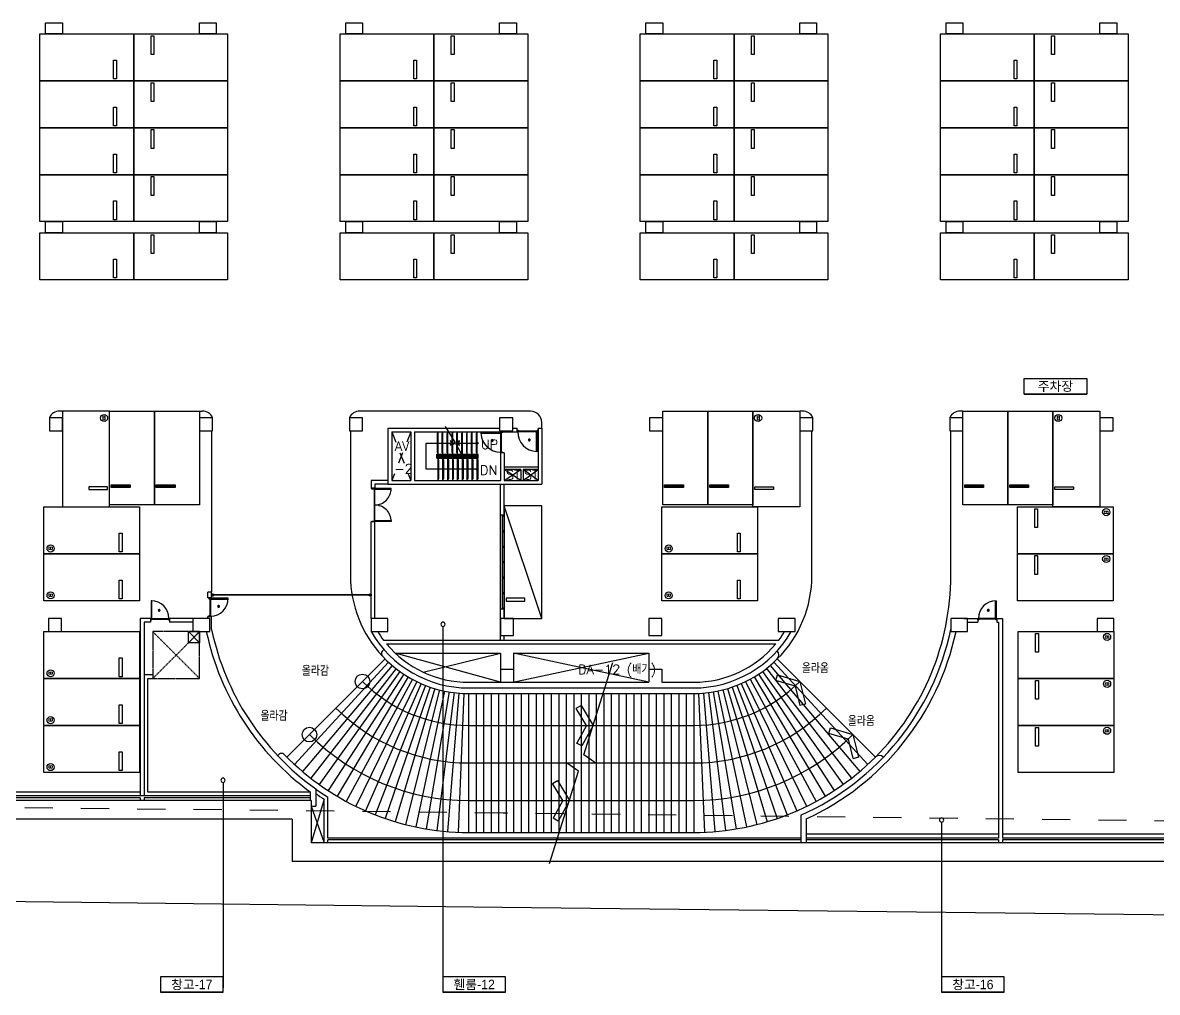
# Model space of a CAD drawing. Header units: millimetres. Extents: x -7614 to 421357, y 87385 to 341757.
# Drawn here: x 178399 to 238881, y 140557 to 192227 of the extents above; entities that cross this region are included whole.
import ezdxf
from ezdxf.enums import TextEntityAlignment as Align

# ---------------------------------------------------------------- set-up
doc = ezdxf.new("R2010")
doc.units = ezdxf.units.MM
doc.header["$LTSCALE"] = 600
doc.header["$MEASUREMENT"] = 0
doc.linetypes.add('HIDDEN', pattern=[2, 1, -1])
doc.linetypes.add('HIDDEN2', pattern=[0.188, 0.125, -0.063])
for name, color, linetype in [('e-plan', 9, 'CONTINUOUS'), ('e-room-box', 7, 'CONTINUOUS'), ('e-text', 6, 'CONTINUOUS')]:
    doc.layers.add(name, color=color, linetype=linetype)
doc.styles.add('kiahn', font='romans.shx', dxfattribs={"bigfont": 'cadhs.shx'})
doc.styles.add('돋움', font='Dotum.ttf')

msp = doc.modelspace()

# ---------------------------------------------------------------- hatches: boundary and pattern name
at = {"layer": 'e-plan'}
h = msp.add_hatch(color=256, dxfattribs=at)
h.dxf.hatch_style = 1
h.paths.add_polyline_path([(185717, 160939, -1), (185631, 160889, -1)])
h = msp.add_hatch(color=256, dxfattribs=at)
h.dxf.hatch_style = 1
h.paths.add_polyline_path([(188872, 161080, -1), (188822, 161166, -1)])
h = msp.add_hatch(color=256, dxfattribs=at)
h.dxf.hatch_style = 1
h.paths.add_polyline_path([(229823, 160939, 1), (229910, 160889, 1)])

# ---------------------------------------------------------------- linework, layer by layer
at = {"layer": 'e-plan', "ltscale": 0.5}
for p, q in [((179620, 191627), (179620, 192227)), ((179620, 192227), (180520, 192227)), ((180520, 192227), (180520, 191627)), ((187820, 191627), (187820, 192227)), ((187820, 192227), (188720, 192227)), ((188720, 192227), (188720, 191627)), ((195620, 191627), (195620, 192227)), ((195620, 192227), (196520, 192227)), ((196520, 192227), (196520, 191627)), ((203820, 191627), (203820, 192227)), ((203820, 192227), (204720, 192227)), ((204720, 192227), (204720, 191627)), ((211620, 191627), (211620, 192227)), ((211620, 192227), (212520, 192227)), ((212520, 192227), (212520, 191627)), ((219820, 191627), (219820, 192227)), ((219820, 192227), (220720, 192227)), ((220720, 192227), (220720, 191627)), ((227620, 191627), (227620, 192227)), ((227620, 192227), (228520, 192227)), ((228520, 192227), (228520, 191627)), ((235820, 191627), (235820, 192227)), ((235820, 192227), (236720, 192227)), ((236720, 192227), (236720, 191627)), ((180520, 191627), (179620, 191627)), ((188720, 191627), (187820, 191627)), ((196520, 191627), (195620, 191627)), ((204720, 191627), (203820, 191627)), ((212520, 191627), (211620, 191627)), ((220720, 191627), (219820, 191627)), ((228520, 191627), (227620, 191627)), ((236720, 191627), (235820, 191627)), ((179620, 181027), (179620, 181627)), ((179620, 181627), (180520, 181627)), ((180520, 181627), (180520, 181027)), ((187820, 181027), (187820, 181627)), ((187820, 181627), (188720, 181627)), ((188720, 181627), (188720, 181027)), ((195620, 181027), (195620, 181627)), ((195620, 181627), (196520, 181627)), ((196520, 181627), (196520, 181027)), ((203820, 181027), (203820, 181627)), ((203820, 181627), (204720, 181627)), ((204720, 181627), (204720, 181027)), ((211620, 181027), (211620, 181627)), ((211620, 181627), (212520, 181627)), ((212520, 181627), (212520, 181027)), ((219820, 181027), (219820, 181627)), ((219820, 181627), (220720, 181627)), ((220720, 181627), (220720, 181027)), ((227620, 181027), (227620, 181627)), ((227620, 181627), (228520, 181627)), ((228520, 181627), (228520, 181027)), ((235820, 181027), (235820, 181627)), ((235820, 181627), (236720, 181627)), ((236720, 181627), (236720, 181027)), ((180520, 181027), (179620, 181027)), ((188720, 181027), (187820, 181027)), ((196520, 181027), (195620, 181027)), ((204720, 181027), (203820, 181027)), ((212520, 181027), (211620, 181027)), ((220720, 181027), (219820, 181027)), ((228520, 181027), (227620, 181027)), ((236720, 181027), (235820, 181027)), ((204070, 167827), (204960, 168417)), ((204960, 167827), (204070, 168417)), ((205080, 167827), (205870, 168417)), ((205870, 167827), (205080, 168417))]:
    msp.add_line(p, q, dxfattribs=at)
at = {"layer": 'e-plan'}
for p, q in [((179320, 189127), (179320, 191627)), ((179320, 191627), (184320, 191627)), ((184320, 191627), (184320, 189127)), ((184320, 189127), (184320, 191627)), ((184320, 191627), (189320, 191627)), ((185245, 191527), (185395, 191527)), ((185245, 190527), (185245, 191527)), ((185395, 191527), (185395, 190527)), ((189320, 191627), (189320, 189127)), ((195320, 189127), (195320, 191627)), ((195320, 191627), (200320, 191627)), ((200320, 191627), (200320, 189127)), ((200320, 189127), (200320, 191627)), ((200320, 191627), (205320, 191627)), ((201245, 191527), (201395, 191527)), ((201245, 190527), (201245, 191527)), ((201395, 191527), (201395, 190527)), ((205320, 191627), (205320, 189127)), ((211320, 189127), (211320, 191627)), ((211320, 191627), (216320, 191627)), ((216320, 191627), (216320, 189127)), ((216320, 189127), (216320, 191627)), ((216320, 191627), (221320, 191627)), ((217245, 191527), (217395, 191527)), ((217245, 190527), (217245, 191527)), ((217395, 191527), (217395, 190527)), ((221320, 191627), (221320, 189127)), ((227320, 189127), (227320, 191627)), ((227320, 191627), (232320, 191627)), ((232320, 191627), (232320, 189127)), ((232320, 189127), (232320, 191627)), ((232320, 191627), (237320, 191627)), ((233245, 191527), (233395, 191527)), ((233245, 190527), (233245, 191527)), ((233395, 191527), (233395, 190527)), ((237320, 191627), (237320, 189127)), ((185395, 190527), (185245, 190527)), ((201395, 190527), (201245, 190527)), ((217395, 190527), (217245, 190527)), ((233395, 190527), (233245, 190527)), ((183245, 189227), (183245, 190227)), ((183245, 190227), (183395, 190227)), ((183395, 190227), (183395, 189227)), ((199245, 189227), (199245, 190227)), ((199245, 190227), (199395, 190227)), ((199395, 190227), (199395, 189227)), ((215245, 189227), (215245, 190227)), ((215245, 190227), (215395, 190227)), ((215395, 190227), (215395, 189227)), ((231245, 189227), (231245, 190227)), ((231245, 190227), (231395, 190227)), ((231395, 190227), (231395, 189227)), ((179320, 186627), (179320, 189127)), ((179320, 189127), (184320, 189127)), ((184320, 189127), (179320, 189127)), ((183395, 189227), (183245, 189227)), ((184320, 189127), (184320, 186627)), ((189320, 189127), (184320, 189127)), ((184320, 186627), (184320, 189127)), ((184320, 189127), (189320, 189127)), ((185245, 189027), (185395, 189027)), ((185245, 188027), (185245, 189027)), ((185395, 189027), (185395, 188027)), ((189320, 189127), (189320, 186627)), ((195320, 186627), (195320, 189127)), ((195320, 189127), (200320, 189127)), ((200320, 189127), (195320, 189127)), ((199395, 189227), (199245, 189227)), ((200320, 189127), (200320, 186627)), ((205320, 189127), (200320, 189127)), ((200320, 186627), (200320, 189127)), ((200320, 189127), (205320, 189127)), ((201245, 189027), (201395, 189027)), ((201245, 188027), (201245, 189027)), ((201395, 189027), (201395, 188027)), ((205320, 189127), (205320, 186627)), ((211320, 186627), (211320, 189127)), ((211320, 189127), (216320, 189127)), ((216320, 189127), (211320, 189127)), ((215395, 189227), (215245, 189227)), ((216320, 189127), (216320, 186627)), ((221320, 189127), (216320, 189127)), ((216320, 186627), (216320, 189127)), ((216320, 189127), (221320, 189127)), ((217245, 189027), (217395, 189027)), ((217245, 188027), (217245, 189027)), ((217395, 189027), (217395, 188027)), ((221320, 189127), (221320, 186627)), ((227320, 186627), (227320, 189127)), ((227320, 189127), (232320, 189127)), ((232320, 189127), (227320, 189127)), ((231395, 189227), (231245, 189227)), ((232320, 189127), (232320, 186627)), ((237320, 189127), (232320, 189127)), ((232320, 186627), (232320, 189127)), ((232320, 189127), (237320, 189127)), ((233245, 189027), (233395, 189027)), ((233245, 188027), (233245, 189027)), ((233395, 189027), (233395, 188027)), ((237320, 189127), (237320, 186627)), ((183245, 186727), (183245, 187727)), ((183245, 187727), (183395, 187727)), ((183395, 187727), (183395, 186727)), ((185395, 188027), (185245, 188027)), ((199245, 186727), (199245, 187727)), ((199245, 187727), (199395, 187727)), ((199395, 187727), (199395, 186727)), ((201395, 188027), (201245, 188027)), ((215245, 186727), (215245, 187727)), ((215245, 187727), (215395, 187727)), ((215395, 187727), (215395, 186727)), ((217395, 188027), (217245, 188027)), ((231245, 186727), (231245, 187727)), ((231245, 187727), (231395, 187727)), ((231395, 187727), (231395, 186727)), ((233395, 188027), (233245, 188027)), ((179320, 184127), (179320, 186627)), ((179320, 186627), (184320, 186627)), ((184320, 186627), (179320, 186627)), ((183395, 186727), (183245, 186727)), ((184320, 186627), (184320, 184127)), ((189320, 186627), (184320, 186627)), ((184320, 184127), (184320, 186627)), ((184320, 186627), (189320, 186627)), ((185245, 186527), (185395, 186527)), ((185245, 185527), (185245, 186527)), ((185395, 186527), (185395, 185527)), ((189320, 186627), (189320, 184127)), ((195320, 184127), (195320, 186627)), ((195320, 186627), (200320, 186627)), ((200320, 186627), (195320, 186627)), ((199395, 186727), (199245, 186727)), ((200320, 186627), (200320, 184127)), ((205320, 186627), (200320, 186627)), ((200320, 184127), (200320, 186627)), ((200320, 186627), (205320, 186627)), ((201245, 186527), (201395, 186527)), ((201245, 185527), (201245, 186527)), ((201395, 186527), (201395, 185527)), ((205320, 186627), (205320, 184127)), ((211320, 184127), (211320, 186627)), ((211320, 186627), (216320, 186627)), ((216320, 186627), (211320, 186627)), ((215395, 186727), (215245, 186727)), ((216320, 186627), (216320, 184127)), ((221320, 186627), (216320, 186627)), ((216320, 184127), (216320, 186627)), ((216320, 186627), (221320, 186627)), ((217245, 186527), (217395, 186527)), ((217245, 185527), (217245, 186527)), ((217395, 186527), (217395, 185527)), ((221320, 186627), (221320, 184127)), ((227320, 184127), (227320, 186627)), ((227320, 186627), (232320, 186627)), ((232320, 186627), (227320, 186627)), ((231395, 186727), (231245, 186727)), ((232320, 186627), (232320, 184127)), ((237320, 186627), (232320, 186627)), ((232320, 184127), (232320, 186627)), ((232320, 186627), (237320, 186627)), ((233245, 186527), (233395, 186527)), ((233245, 185527), (233245, 186527)), ((233395, 186527), (233395, 185527)), ((237320, 186627), (237320, 184127)), ((183245, 184227), (183245, 185227)), ((183245, 185227), (183395, 185227)), ((183395, 185227), (183395, 184227)), ((185395, 185527), (185245, 185527)), ((199245, 184227), (199245, 185227)), ((199245, 185227), (199395, 185227)), ((199395, 185227), (199395, 184227)), ((201395, 185527), (201245, 185527)), ((215245, 184227), (215245, 185227)), ((215245, 185227), (215395, 185227)), ((215395, 185227), (215395, 184227)), ((217395, 185527), (217245, 185527)), ((231245, 184227), (231245, 185227)), ((231245, 185227), (231395, 185227)), ((231395, 185227), (231395, 184227)), ((233395, 185527), (233245, 185527)), ((184320, 184127), (179320, 184127)), ((179320, 181627), (179320, 184127)), ((179320, 184127), (184320, 184127)), ((183395, 184227), (183245, 184227)), ((184320, 184127), (184320, 181627)), ((189320, 184127), (184320, 184127)), ((184320, 181627), (184320, 184127)), ((184320, 184127), (189320, 184127)), ((185245, 184027), (185395, 184027)), ((185245, 183027), (185245, 184027)), ((185395, 184027), (185395, 183027)), ((189320, 184127), (189320, 181627)), ((200320, 184127), (195320, 184127)), ((195320, 181627), (195320, 184127)), ((195320, 184127), (200320, 184127)), ((199395, 184227), (199245, 184227)), ((200320, 184127), (200320, 181627)), ((205320, 184127), (200320, 184127)), ((200320, 181627), (200320, 184127)), ((200320, 184127), (205320, 184127)), ((201245, 184027), (201395, 184027)), ((201245, 183027), (201245, 184027)), ((201395, 184027), (201395, 183027)), ((205320, 184127), (205320, 181627)), ((216320, 184127), (211320, 184127)), ((211320, 181627), (211320, 184127)), ((211320, 184127), (216320, 184127)), ((215395, 184227), (215245, 184227)), ((216320, 184127), (216320, 181627)), ((221320, 184127), (216320, 184127)), ((216320, 181627), (216320, 184127)), ((216320, 184127), (221320, 184127)), ((217245, 184027), (217395, 184027)), ((217245, 183027), (217245, 184027)), ((217395, 184027), (217395, 183027)), ((221320, 184127), (221320, 181627)), ((232320, 184127), (227320, 184127)), ((227320, 181627), (227320, 184127)), ((227320, 184127), (232320, 184127)), ((231395, 184227), (231245, 184227)), ((232320, 184127), (232320, 181627)), ((237320, 184127), (232320, 184127)), ((232320, 181627), (232320, 184127)), ((232320, 184127), (237320, 184127)), ((233245, 184027), (233395, 184027)), ((233245, 183027), (233245, 184027)), ((233395, 184027), (233395, 183027)), ((237320, 184127), (237320, 181627)), ((183245, 181727), (183245, 182727)), ((183245, 182727), (183395, 182727)), ((183395, 182727), (183395, 181727)), ((185395, 183027), (185245, 183027)), ((199245, 181727), (199245, 182727)), ((199245, 182727), (199395, 182727)), ((199395, 182727), (199395, 181727)), ((201395, 183027), (201245, 183027)), ((215245, 181727), (215245, 182727)), ((215245, 182727), (215395, 182727)), ((215395, 182727), (215395, 181727)), ((217395, 183027), (217245, 183027)), ((231245, 181727), (231245, 182727)), ((231245, 182727), (231395, 182727)), ((231395, 182727), (231395, 181727)), ((233395, 183027), (233245, 183027)), ((184320, 181627), (179320, 181627)), ((183395, 181727), (183245, 181727)), ((189320, 181627), (184320, 181627)), ((200320, 181627), (195320, 181627)), ((199395, 181727), (199245, 181727)), ((205320, 181627), (200320, 181627)), ((216320, 181627), (211320, 181627)), ((215395, 181727), (215245, 181727)), ((221320, 181627), (216320, 181627)), ((232320, 181627), (227320, 181627)), ((231395, 181727), (231245, 181727)), ((237320, 181627), (232320, 181627)), ((179320, 178527), (179320, 181027)), ((179320, 181027), (184320, 181027)), ((184320, 181027), (184320, 178527)), ((184320, 178527), (184320, 181027)), ((184320, 181027), (189320, 181027)), ((185245, 180927), (185395, 180927)), ((185245, 179927), (185245, 180927)), ((185395, 180927), (185395, 179927)), ((189320, 181027), (189320, 178527)), ((195320, 178527), (195320, 181027)), ((195320, 181027), (200320, 181027)), ((200320, 181027), (200320, 178527)), ((200320, 178527), (200320, 181027)), ((200320, 181027), (205320, 181027)), ((201245, 180927), (201395, 180927)), ((201245, 179927), (201245, 180927)), ((201395, 180927), (201395, 179927)), ((205320, 181027), (205320, 178527)), ((211320, 178527), (211320, 181027)), ((211320, 181027), (216320, 181027)), ((216320, 181027), (216320, 178527)), ((216320, 178527), (216320, 181027)), ((216320, 181027), (221320, 181027)), ((217245, 180927), (217395, 180927)), ((217245, 179927), (217245, 180927)), ((217395, 180927), (217395, 179927)), ((221320, 181027), (221320, 178527)), ((227320, 178527), (227320, 181027)), ((227320, 181027), (232320, 181027)), ((232320, 181027), (232320, 178527)), ((232320, 178527), (232320, 181027)), ((232320, 181027), (237320, 181027)), ((233245, 180927), (233395, 180927)), ((233245, 179927), (233245, 180927)), ((233395, 180927), (233395, 179927)), ((237320, 181027), (237320, 178527)), ((185395, 179927), (185245, 179927)), ((201395, 179927), (201245, 179927)), ((217395, 179927), (217245, 179927)), ((233395, 179927), (233245, 179927)), ((183245, 178627), (183245, 179627)), ((183245, 179627), (183395, 179627)), ((183395, 179627), (183395, 178627)), ((199245, 178627), (199245, 179627)), ((199245, 179627), (199395, 179627)), ((199395, 179627), (199395, 178627)), ((215245, 178627), (215245, 179627)), ((215245, 179627), (215395, 179627)), ((215395, 179627), (215395, 178627)), ((231245, 178627), (231245, 179627)), ((231245, 179627), (231395, 179627)), ((231395, 179627), (231395, 178627)), ((184320, 178527), (179320, 178527)), ((183395, 178627), (183245, 178627)), ((189320, 178527), (184320, 178527)), ((200320, 178527), (195320, 178527)), ((199395, 178627), (199245, 178627)), ((205320, 178527), (200320, 178527)), ((216320, 178527), (211320, 178527)), ((215395, 178627), (215245, 178627)), ((221320, 178527), (216320, 178527)), ((232320, 178527), (227320, 178527)), ((231395, 178627), (231245, 178627)), ((237320, 178527), (232320, 178527)), ((180520, 171177), (179820, 171177)), ((179820, 171177), (179820, 170477)), ((180520, 171527), (180366, 171527)), ((183020, 171527), (180520, 171527)), ((180520, 171527), (180520, 166427)), ((180520, 170477), (180520, 171177)), ((183020, 166427), (183020, 171527)), ((183020, 166527), (183020, 171527)), ((183020, 171527), (185420, 171527)), ((185420, 171527), (185420, 166527)), ((185420, 166527), (185420, 171527)), ((185420, 171527), (187820, 171527)), ((187820, 171527), (187975, 171527)), ((187820, 171527), (187820, 166527)), ((188520, 171177), (187820, 171177)), ((187820, 171177), (187820, 170477)), ((188520, 170477), (188520, 171177)), ((196520, 171177), (195820, 171177)), ((195820, 171177), (195820, 170477)), ((205470, 171527), (196366, 171527)), ((196520, 170477), (196520, 171177)), ((204520, 171177), (203820, 171177)), ((203820, 171177), (203820, 170477)), ((204520, 170477), (204520, 171177)), ((212520, 171177), (211820, 171177)), ((211820, 171177), (211820, 170477)), ((212520, 166527), (212520, 171527)), ((212520, 171527), (214920, 171527)), ((212520, 170477), (212520, 171177)), ((214920, 166527), (214920, 171527)), ((214920, 171527), (217320, 171527)), ((214920, 171527), (214920, 166527)), ((217320, 166427), (217320, 171527)), ((217320, 171527), (219820, 171527)), ((217320, 171527), (217320, 166527)), ((219975, 171527), (219820, 171527)), ((219820, 171527), (219820, 166427)), ((220520, 171177), (219820, 171177)), ((219820, 171177), (219820, 170477)), ((220520, 170477), (220520, 171177)), ((228520, 171177), (227820, 171177)), ((227820, 171177), (227820, 170477)), ((228520, 171527), (228366, 171527)), ((228520, 166527), (228520, 171527)), ((228520, 171527), (230920, 171527)), ((228520, 170477), (228520, 171177)), ((230920, 166527), (230920, 171527)), ((230920, 171527), (233320, 171527)), ((230920, 171527), (230920, 166527)), ((233320, 166427), (233320, 171527)), ((233320, 171527), (235820, 171527)), ((233320, 171527), (233320, 166527)), ((235820, 171527), (235820, 166427)), ((236520, 171177), (235820, 171177)), ((235820, 171177), (235820, 170477)), ((236520, 170477), (236520, 171177)), ((197870, 170627), (203820, 170627)), ((197870, 170627), (197870, 167627)), ((200923, 170712), (201430, 169870)), ((204520, 170627), (204750, 170627)), ((204750, 170427), (204750, 170627)), ((205870, 170627), (206070, 170627)), ((205870, 170627), (205870, 167827)), ((205870, 170627), (205870, 167827)), ((206070, 170627), (206070, 170927)), ((206070, 170627), (206070, 167627)), ((179820, 170477), (180520, 170477)), ((187820, 170477), (188520, 170477)), ((188470, 170477), (188470, 161877)), ((195820, 170477), (196520, 170477)), ((195870, 170477), (195870, 162784)), ((198070, 170427), (199090, 170427)), ((198070, 170427), (198070, 167827)), ((199090, 170427), (199090, 167827)), ((199290, 170427), (199290, 167827)), ((199290, 170427), (204750, 170427)), ((200540, 170327), (200490, 170327)), ((200490, 170327), (200490, 169327)), ((200540, 169227), (200540, 170427)), ((200800, 170327), (200750, 170327)), ((200750, 170327), (200750, 169327)), ((200800, 169227), (200800, 170427)), ((201060, 170327), (201010, 170327)), ((201010, 170327), (201010, 169327)), ((201060, 169227), (201060, 170427)), ((201210, 169943), (201243, 169962)), ((201243, 169962), (201320, 169827)), ((201320, 170327), (201270, 170327)), ((201270, 170327), (201270, 169327)), ((201320, 169227), (201320, 170427)), ((201580, 170327), (201530, 170327)), ((201530, 170327), (201530, 169327)), ((201580, 169227), (201580, 170427)), ((201658, 169962), (201580, 169827)), ((201691, 169943), (201658, 169962)), ((201840, 170327), (201790, 170327)), ((201790, 170327), (201790, 169327)), ((201840, 169227), (201840, 170427)), ((202100, 170327), (202050, 170327)), ((202050, 170327), (202050, 169327)), ((202100, 169227), (202100, 170427)), ((202360, 170327), (202310, 170327)), ((202310, 170327), (202310, 169327)), ((202360, 169227), (202360, 170427)), ((202620, 170327), (202570, 170327)), ((202570, 170327), (202570, 169327)), ((202620, 169227), (202620, 170427)), ((203871, 170392), (202822, 170392)), ((202822, 170392), (202822, 170352)), ((202822, 170352), (203871, 170352)), ((203820, 170477), (204520, 170477)), ((203871, 170417), (203951, 170417)), ((203871, 170392), (203871, 170417)), ((203871, 170392), (203871, 169342)), ((203871, 170352), (203871, 170392)), ((203911, 170392), (203871, 170392)), ((203911, 170372), (203911, 170392)), ((203911, 170372), (203911, 169362)), ((203951, 170372), (203911, 170372)), ((203951, 170417), (203951, 170372)), ((204760, 170507), (204805, 170507)), ((204760, 170427), (204760, 170507)), ((204785, 170427), (204760, 170427)), ((204805, 170467), (204785, 170467)), ((204785, 170467), (204785, 170427)), ((205835, 170427), (204785, 170427)), ((204805, 170507), (204805, 170467)), ((205815, 170467), (204805, 170467)), ((205795, 170427), (205835, 170427)), ((205795, 169378), (205795, 170427)), ((205860, 170507), (205815, 170507)), ((205815, 170507), (205815, 170467)), ((205815, 170467), (205835, 170467)), ((205835, 170467), (205835, 170427)), ((205835, 170427), (205835, 169378)), ((205835, 170427), (205860, 170427)), ((205860, 170427), (205860, 170507)), ((211820, 170477), (212520, 170477)), ((219820, 170477), (220520, 170477)), ((220470, 162777), (220470, 170477)), ((227820, 170477), (228520, 170477)), ((227870, 162777), (227870, 170477)), ((235820, 170477), (236520, 170477)), ((199915, 168427), (199915, 169827)), ((199915, 169827), (201320, 169827)), ((201276, 169827), (201210, 169943)), ((201210, 169711), (201276, 169827)), ((201243, 169687), (201210, 169711)), ((201320, 169827), (201243, 169687)), ((201347, 169764), (201554, 169889)), ((201430, 169870), (201347, 169764)), ((201554, 169889), (201480, 169783)), ((201480, 169783), (201913, 169000)), ((201580, 169827), (201658, 169687)), ((201580, 169827), (202620, 169827)), ((201625, 169827), (201691, 169943)), ((201691, 169711), (201625, 169827)), ((201658, 169687), (201691, 169711)), ((203951, 169362), (203911, 169362)), ((203911, 169362), (203911, 169342)), ((203951, 169317), (203951, 169362)), ((205835, 169378), (205795, 169378)), ((200475, 169027), (200475, 169227)), ((200475, 169227), (202685, 169227)), ((200475, 169027), (202685, 169027)), ((200490, 169327), (200540, 169327)), ((200515, 169067), (200515, 169187)), ((200515, 169187), (202645, 169187)), ((200515, 169067), (202645, 169067)), ((200540, 169092), (200540, 169162)), ((200540, 169162), (202620, 169162)), ((200540, 169092), (202620, 169092)), ((200540, 167827), (200540, 169027)), ((200590, 168927), (200540, 168927)), ((200590, 167927), (200590, 168927)), ((200750, 169327), (200800, 169327)), ((200800, 169162), (200800, 169187)), ((200800, 169067), (200800, 169092)), ((200800, 167827), (200800, 169027)), ((200850, 168927), (200800, 168927)), ((200850, 167927), (200850, 168927)), ((201010, 169327), (201060, 169327)), ((201060, 169162), (201060, 169187)), ((201060, 169067), (201060, 169092)), ((201060, 167827), (201060, 169027)), ((201110, 168927), (201060, 168927)), ((201110, 167927), (201110, 168927)), ((201270, 169327), (201320, 169327)), ((201320, 169162), (201320, 169187)), ((201320, 169067), (201320, 169092)), ((201320, 167827), (201320, 169027)), ((201370, 168927), (201320, 168927)), ((201370, 167927), (201370, 168927)), ((201530, 169327), (201580, 169327)), ((201580, 169162), (201580, 169187)), ((201580, 169067), (201580, 169092)), ((201580, 167827), (201580, 169027)), ((201630, 168927), (201580, 168927)), ((201630, 167927), (201630, 168927)), ((201790, 169327), (201840, 169327)), ((201840, 169162), (201840, 169187)), ((201840, 169067), (201840, 169092)), ((201840, 167827), (201840, 169027)), ((201890, 168927), (201840, 168927)), ((201890, 167927), (201890, 168927)), ((202050, 169327), (202100, 169327)), ((202100, 169162), (202100, 169187)), ((202100, 169067), (202100, 169092)), ((202100, 167827), (202100, 169027)), ((202150, 168927), (202100, 168927)), ((202150, 167927), (202150, 168927)), ((202310, 169327), (202360, 169327)), ((202360, 169162), (202360, 169187)), ((202360, 169067), (202360, 169092)), ((202360, 167827), (202360, 169027)), ((202410, 168927), (202360, 168927)), ((202410, 167927), (202410, 168927)), ((202570, 169327), (202620, 169327)), ((202620, 169092), (202620, 169162)), ((202620, 167827), (202620, 169027)), ((202670, 168927), (202620, 168927)), ((202645, 169067), (202645, 169187)), ((202670, 167927), (202670, 168927)), ((202685, 169027), (202685, 169227)), ((203870, 169307), (203870, 167827)), ((204070, 169307), (203870, 169307)), ((203911, 169342), (203871, 169342)), ((203871, 169342), (203871, 169317)), ((203871, 169317), (203951, 169317)), ((204070, 169307), (204070, 167827)), ((202620, 168427), (199915, 168427)), ((205870, 168537), (204070, 168537)), ((204960, 168417), (204070, 168417)), ((204960, 168417), (204960, 167827)), ((205080, 168417), (205080, 167827)), ((205870, 168417), (205080, 168417)), ((183120, 167452), (183120, 167602)), ((183120, 167602), (184120, 167602)), ((184120, 167602), (184120, 167452)), ((185520, 167452), (185520, 167602)), ((185520, 167602), (186520, 167602)), ((186520, 167602), (186520, 167452)), ((196970, 167827), (196970, 167427)), ((197870, 167827), (196970, 167827)), ((197170, 167627), (197170, 167427)), ((197170, 167627), (197170, 167427)), ((197870, 167627), (197170, 167627)), ((197870, 167627), (206070, 167627)), ((198070, 167827), (199090, 167827)), ((199290, 167827), (203870, 167827)), ((200540, 167927), (200590, 167927)), ((200800, 167927), (200850, 167927)), ((201060, 167927), (201110, 167927)), ((201320, 167927), (201370, 167927)), ((201580, 167927), (201630, 167927)), ((201840, 167927), (201890, 167927)), ((202100, 167927), (202150, 167927)), ((202360, 167927), (202410, 167927)), ((202620, 167927), (202670, 167927)), ((203870, 165977), (203870, 167627)), ((204070, 167827), (205870, 167827)), ((204070, 165977), (204070, 167627)), ((212620, 167452), (212620, 167602)), ((212620, 167602), (213620, 167602)), ((213620, 167602), (213620, 167452)), ((215020, 167452), (215020, 167602)), ((215020, 167602), (216020, 167602)), ((216020, 167602), (216020, 167452)), ((228620, 167452), (228620, 167602)), ((228620, 167602), (229620, 167602)), ((229620, 167602), (229620, 167452)), ((231020, 167452), (231020, 167602)), ((231020, 167602), (232020, 167602)), ((232020, 167602), (232020, 167452)), ((182920, 167502), (181920, 167502)), ((181920, 167502), (181920, 167352)), ((181920, 167352), (182920, 167352)), ((182920, 167352), (182920, 167502)), ((184120, 167527), (183120, 167527)), ((184120, 167452), (183120, 167452)), ((186520, 167527), (185520, 167527)), ((186520, 167452), (185520, 167452)), ((197170, 167427), (196970, 167427)), ((196970, 167427), (196970, 167402)), ((197170, 167427), (196970, 167427)), ((196970, 167402), (197010, 167402)), ((197010, 167402), (197010, 167382)), ((197010, 167382), (197130, 167382)), ((197130, 167382), (197130, 167402)), ((197130, 167402), (197170, 167402)), ((197130, 167382), (197130, 165672)), ((197170, 167402), (197170, 167427)), ((197170, 165652), (197170, 167402)), ((198045, 167402), (197170, 167402)), ((197170, 167402), (197170, 167362)), ((197170, 167362), (198045, 167362)), ((198045, 167362), (198045, 167402)), ((213620, 167527), (212620, 167527)), ((213620, 167452), (212620, 167452)), ((216020, 167527), (215020, 167527)), ((216020, 167452), (215020, 167452)), ((217420, 167352), (217420, 167502)), ((217420, 167502), (218420, 167502)), ((218420, 167352), (217420, 167352)), ((218420, 167502), (218420, 167352)), ((229620, 167527), (228620, 167527)), ((229620, 167452), (228620, 167452)), ((232020, 167527), (231020, 167527)), ((232020, 167452), (231020, 167452)), ((233420, 167352), (233420, 167502)), ((233420, 167502), (234420, 167502)), ((234420, 167352), (233420, 167352)), ((234420, 167502), (234420, 167352)), ((179520, 163927), (179520, 166427)), ((179520, 166427), (184620, 166427)), ((180520, 166427), (183020, 166427)), ((185420, 166527), (183020, 166527)), ((184620, 166427), (184620, 163927)), ((187820, 166527), (185420, 166527)), ((206070, 160477), (204070, 166477)), ((206070, 166477), (204070, 166477)), ((204070, 166477), (204070, 160477)), ((204070, 165977), (204070, 166427)), ((206070, 160477), (206070, 166477)), ((212470, 163927), (212470, 166427)), ((212470, 166427), (217570, 166427)), ((214920, 166527), (212520, 166527)), ((217320, 166527), (214920, 166527)), ((219820, 166427), (217320, 166427)), ((217570, 166427), (217570, 163927)), ((230920, 166527), (228520, 166527)), ((233320, 166527), (230920, 166527)), ((231420, 163927), (231420, 166427)), ((231420, 166427), (236520, 166427)), ((232345, 166327), (232495, 166327)), ((232345, 165327), (232345, 166327)), ((232495, 166327), (232495, 165327)), ((235820, 166427), (233320, 166427)), ((236520, 166427), (236520, 163927)), ((203870, 165977), (203870, 166227)), ((204070, 165977), (203870, 165977)), ((204070, 165977), (203870, 165977)), ((203870, 160977), (203870, 165977)), ((203970, 165967), (203970, 165927)), ((204070, 165967), (203970, 165967)), ((203970, 161007), (203970, 165947)), ((203970, 165927), (204070, 165927)), ((204070, 165927), (204070, 165967)), ((204070, 161007), (204070, 165947)), ((196970, 165627), (196970, 165652)), ((196970, 165652), (197010, 165652)), ((196970, 160477), (196970, 165627)), ((197170, 165627), (196970, 165627)), ((197170, 165627), (196970, 165627)), ((197010, 165652), (197010, 165672)), ((197010, 165672), (197130, 165672)), ((197130, 165672), (197130, 165652)), ((197130, 165652), (197170, 165652)), ((197170, 165652), (197170, 165692)), ((197170, 165692), (198045, 165692)), ((198045, 165652), (197170, 165652)), ((197170, 165652), (197170, 165627)), ((197170, 160477), (197170, 165627)), ((198045, 165692), (198045, 165652)), ((203970, 165143), (203970, 165103)), ((204070, 165143), (203970, 165143)), ((204070, 165103), (204070, 165143)), ((232495, 165327), (232345, 165327)), ((183545, 164027), (183545, 165027)), ((183545, 165027), (183695, 165027)), ((183695, 165027), (183695, 164027)), ((203970, 165103), (204070, 165103)), ((216495, 164027), (216495, 165027)), ((216495, 165027), (216645, 165027)), ((216645, 165027), (216645, 164027)), ((184620, 163927), (179520, 163927)), ((179520, 161427), (179520, 163927)), ((179520, 163927), (184620, 163927)), ((183695, 164027), (183545, 164027)), ((184620, 163927), (184620, 161427)), ((203970, 164320), (203970, 164280)), ((204070, 164320), (203970, 164320)), ((203970, 164280), (204070, 164280)), ((204070, 164280), (204070, 164320)), ((217570, 163927), (212470, 163927)), ((212470, 161427), (212470, 163927)), ((212470, 163927), (217570, 163927)), ((216645, 164027), (216495, 164027)), ((217570, 163927), (217570, 161427)), ((231420, 161427), (231420, 163927)), ((231420, 163927), (236520, 163927)), ((236520, 163927), (231420, 163927)), ((236520, 163927), (236520, 161427)), ((203970, 163497), (203970, 163457)), ((204070, 163497), (203970, 163497)), ((203970, 163457), (204070, 163457)), ((204070, 163457), (204070, 163497)), ((232345, 163827), (232495, 163827)), ((232345, 162827), (232345, 163827)), ((232495, 163827), (232495, 162827)), ((232495, 162827), (232345, 162827)), ((183545, 161527), (183545, 162527)), ((183545, 162527), (183695, 162527)), ((183695, 162527), (183695, 161527)), ((203970, 162673), (203970, 162633)), ((204070, 162673), (203970, 162673)), ((203970, 162633), (204070, 162633)), ((204070, 162633), (204070, 162673)), ((216495, 161527), (216495, 162527)), ((216495, 162527), (216645, 162527)), ((216645, 162527), (216645, 161527)), ((183695, 161527), (183545, 161527)), ((188270, 161577), (188270, 161877)), ((188470, 161877), (188270, 161877)), ((188470, 161577), (188270, 161577)), ((188330, 161577), (188330, 161532)), ((188410, 161577), (188330, 161577)), ((188330, 161532), (188370, 161532)), ((188370, 161532), (188370, 161552)), ((188370, 161552), (188410, 161552)), ((188370, 161532), (188370, 160622)), ((188410, 161552), (188410, 161577)), ((188410, 161552, 0), (188410, 160602, 0)), ((189360, 161552), (188410, 161552)), ((188410, 161552), (188410, 161512)), ((188410, 161512), (188430, 161512)), ((188430, 161512), (189340, 161512)), ((188470, 161577), (188470, 161877)), ((188570, 161777), (188470, 161777)), ((188470, 161777), (188470, 161677)), ((188470, 161677), (188570, 161677)), ((188520, 161712), (188520, 161742)), ((188520, 161742), (188570, 161742)), ((196920, 161737), (188520, 161737)), ((196920, 161717), (188520, 161717)), ((188570, 161712), (188520, 161712)), ((188570, 161742), (188570, 161777)), ((188570, 161677), (188570, 161712)), ((189340, 161512), (189360, 161512)), ((189360, 161512), (189360, 161552)), ((196870, 161742), (196870, 161777)), ((196870, 161777), (196970, 161777)), ((196920, 161742), (196870, 161742)), ((196870, 161712), (196920, 161712)), ((196870, 161677), (196870, 161712)), ((196970, 161677), (196870, 161677)), ((196920, 161712), (196920, 161742)), ((196970, 161777), (196970, 161677)), ((203970, 161850), (203970, 161810)), ((204070, 161850), (203970, 161850)), ((203970, 161810), (204070, 161810)), ((204070, 161810), (204070, 161850)), ((205170, 161552), (204170, 161552)), ((204170, 161552), (204170, 161402)), ((205170, 161402), (205170, 161552)), ((216645, 161527), (216495, 161527)), ((184620, 161427), (179520, 161427)), ((185285, 161427), (185245, 161427)), ((185245, 161427), (185245, 160477)), ((185285, 161407), (185285, 161427)), ((185285, 160497), (185285, 161407)), ((203870, 159327), (203870, 160977)), ((204070, 160977), (203870, 160977)), ((203970, 161027), (203970, 160987)), ((204070, 161027), (203970, 161027)), ((203970, 160987), (204070, 160987)), ((204070, 160987), (204070, 161027)), ((204070, 160477), (204070, 160977)), ((204070, 160477), (204070, 160977)), ((204170, 161402), (205170, 161402)), ((217570, 161427), (212470, 161427)), ((230255, 161407), (230255, 161427)), ((230255, 161427), (230295, 161427)), ((230255, 160497), (230255, 161407)), ((230295, 161427), (230295, 160477)), ((236520, 161427), (231420, 161427)), ((180470, 160477), (179770, 160477)), ((179770, 160477), (179770, 159777)), ((180470, 159777), (180470, 160477)), ((184670, 160477), (184670, 151027)), ((185220, 160477), (184670, 160477)), ((184870, 160277), (184870, 151027)), ((185220, 160277), (184870, 160277)), ((185220, 160477), (184920, 160477)), ((185220, 160277), (185120, 160277)), ((185220, 160477), (185220, 160277)), ((185245, 160477), (185220, 160477)), ((185220, 160477), (185220, 160397)), ((185220, 160397), (185265, 160397)), ((185245, 160477, 0), (186195, 160477, 0)), ((185245, 160477), (185285, 160477)), ((185245, 160437), (185245, 160477)), ((185265, 160437), (185245, 160437)), ((185265, 160437), (186175, 160437)), ((185265, 160397), (185265, 160437)), ((185285, 160477), (185285, 160497)), ((186195, 160437), (186175, 160437)), ((186175, 160437), (186175, 160397)), ((186175, 160397), (186220, 160397)), ((186220, 160477), (186195, 160477)), ((186195, 160477), (186195, 160437)), ((186220, 160477), (186220, 160277)), ((187620, 160477), (186220, 160477)), ((186220, 160397), (186220, 160477)), ((187470, 160277), (186220, 160277)), ((188370, 160477), (187470, 160477)), ((187470, 160477), (187470, 159777)), ((188270, 160477), (188270, 160577)), ((188470, 160577), (188270, 160577)), ((188330, 160622), (188330, 160577)), ((188370, 160622), (188330, 160622)), ((188330, 160577), (188410, 160577)), ((188370, 160602), (188370, 160622)), ((188410, 160602), (188370, 160602)), ((188370, 159777), (188370, 160477)), ((188410, 160577), (188410, 160602)), ((188471, 159893), (188471, 160577)), ((197870, 160477), (196970, 160477)), ((196970, 160477), (196970, 159777)), ((197870, 159777), (197870, 160477)), ((204570, 160477), (203870, 160477)), ((203870, 160477), (203870, 159577)), ((204070, 160477), (206070, 160477)), ((204570, 159577), (204570, 160477)), ((212470, 160477), (211770, 160477)), ((211770, 160477), (211770, 159577)), ((212470, 159577), (212470, 160477)), ((219570, 160477), (218670, 160477)), ((218670, 160477), (218670, 159777)), ((219570, 159777), (219570, 160477)), ((228770, 160477), (227870, 160477)), ((227870, 160477), (227870, 159777)), ((228570, 160477), (229320, 160477)), ((228770, 159777), (228770, 160477)), ((228770, 160277), (229320, 160277)), ((229320, 160477), (229320, 160277)), ((229320, 160397), (229320, 160477)), ((229320, 160477), (229345, 160477)), ((229365, 160397), (229320, 160397)), ((230295, 160477, 0), (229345, 160477, 0)), ((229345, 160477), (229345, 160437)), ((229345, 160437), (229365, 160437)), ((230275, 160437), (229365, 160437)), ((229365, 160437), (229365, 160397)), ((230255, 160477), (230255, 160497)), ((230295, 160477), (230255, 160477)), ((230275, 160397), (230275, 160437)), ((230275, 160437), (230295, 160437)), ((230320, 160397), (230275, 160397)), ((230295, 160437), (230295, 160477)), ((230295, 160477), (230320, 160477)), ((230320, 160477), (230620, 160477)), ((230320, 160477), (230320, 160277)), ((230320, 160477), (230620, 160477)), ((230320, 160477), (230320, 160397)), ((230320, 160277), (230420, 160277)), ((230320, 160277), (230420, 160277)), ((230420, 160277), (230420, 148777)), ((230620, 160477), (230620, 148777)), ((236570, 160477), (235670, 160477)), ((235670, 160477), (235670, 159777)), ((236570, 159777), (236570, 160477)), ((179520, 157277), (179520, 159777)), ((179520, 159777), (184620, 159777)), ((179770, 159777), (180470, 159777)), ((184620, 159777), (184620, 157277)), ((187231, 159177), (187831, 159777)), ((187831, 159177), (187231, 159777)), ((187231, 159777), (187831, 159777)), ((187231, 159177), (187231, 159777)), ((187470, 159777), (188370, 159777)), ((187831, 159777), (187831, 159177)), ((196970, 159777), (197870, 159777)), ((218670, 159777), (219570, 159777)), ((227870, 159777), (228770, 159777)), ((231470, 157277), (231470, 159777)), ((231470, 159777), (236570, 159777)), ((232395, 159677), (232545, 159677)), ((232395, 158677), (232395, 159677)), ((232545, 159677), (232545, 158677)), ((235670, 159777), (236570, 159777)), ((236570, 159777), (236570, 157277)), ((187831, 159177), (187231, 159177)), ((197633, 159327), (218708, 159327)), ((197792, 159127), (218548, 159127)), ((203870, 159577), (204570, 159577)), ((204070, 159327), (204070, 159577)), ((204070, 159327), (204070, 159577)), ((211770, 159577), (212470, 159577)), ((197654, 158826), (197576, 158749)), ((203870, 157077), (198263, 158627)), ((198263, 158627), (203870, 158627)), ((199753, 157615), (203870, 158627)), ((203870, 158627), (203870, 157777)), ((204520, 157077), (211770, 158627)), ((211770, 157077), (204570, 158627)), ((204570, 158627), (211770, 158627)), ((204570, 158627), (204570, 157777)), ((211770, 158627), (211770, 157777)), ((218620, 158752), (218625, 158746)), ((232545, 158677), (232395, 158677)), ((183545, 157377), (183545, 158377)), ((183545, 158377), (183695, 158377)), ((183695, 158377), (183695, 157377)), ((197903, 158142), (192892, 152697)), ((198099, 157969), (193316, 152322)), ((208306, 153206), (209860, 158137)), ((218242, 157969), (223025, 152322)), ((218437, 158142), (223449, 152697)), ((184620, 157277), (179520, 157277)), ((179520, 154777), (179520, 157277)), ((179520, 157277), (184620, 157277)), ((183695, 157377), (183545, 157377)), ((184620, 157277), (184620, 154777)), ((185331, 157477), (184870, 157477)), ((184870, 157477), (184870, 151227)), ((185070, 151227), (185070, 157277)), ((185070, 157277), (185331, 157277)), ((198301, 157805), (193756, 151966)), ((198510, 157649), (194210, 151627)), ((198725, 157503), (194677, 151308)), ((198945, 157365), (195158, 151008)), ((203870, 157777), (203870, 157077)), ((203870, 157777), (204570, 157777)), ((204570, 157777), (204570, 157077)), ((211770, 157777), (211770, 157077)), ((211770, 157777), (212470, 157777)), ((212470, 157777), (212470, 157077)), ((217395, 157365), (221183, 151008)), ((217616, 157503), (221664, 151308)), ((217831, 157649), (222131, 151627)), ((218040, 157805), (222585, 151966)), ((218544, 157177), (218631, 157473)), ((218631, 157473), (219827, 157120)), ((231470, 154777), (231470, 157277)), ((231470, 157277), (236570, 157277)), ((236570, 157277), (231470, 157277)), ((236570, 157277), (236570, 154777)), ((199172, 157236), (195650, 150728)), ((199403, 157117), (196153, 150469)), ((199640, 157007), (196667, 150231)), ((199880, 156908), (197190, 150014)), ((200125, 156818), (197722, 149819)), ((200373, 156739), (198261, 149646)), ((200624, 156670), (198807, 149496)), ((202170, 157077), (211770, 157077)), ((202170, 157077), (211770, 157077)), ((202170, 156777), (214170, 156777)), ((202170, 156777), (214170, 156777)), ((202170, 156777), (214170, 156777)), ((202170, 156777), (214170, 156777)), ((212470, 157077), (214170, 157077)), ((212470, 157077), (214170, 157077)), ((215717, 156670), (217533, 149496)), ((215968, 156739), (218079, 149646)), ((216216, 156818), (218619, 149819)), ((216460, 156908), (219150, 150014)), ((216701, 157007), (219674, 150231)), ((216937, 157117), (220187, 150469)), ((217169, 157236), (220691, 150728)), ((219571, 156874), (218546, 157176)), ((219571, 156874), (219830, 155838)), ((219827, 157120), (220130, 155911)), ((232395, 157177), (232545, 157177)), ((232395, 156177), (232395, 157177)), ((232545, 157177), (232545, 156177)), ((200877, 156611), (199359, 149368)), ((201133, 156563), (199915, 149264)), ((201391, 156525), (200476, 149182)), ((201650, 156498), (201039, 149124)), ((201910, 156482), (201604, 149088)), ((202170, 156477), (202170, 149077)), ((202170, 156477), (202170, 149077)), ((202170, 156477), (214170, 156477)), ((202570, 156477), (202570, 149077)), ((202970, 156477), (202970, 149077)), ((203370, 156477), (203370, 149077)), ((203770, 156477), (203770, 149077)), ((204170, 156477), (204170, 149077)), ((204570, 156477), (204570, 149077)), ((204970, 156477), (204970, 149077)), ((205370, 156477), (205370, 149077)), ((205770, 156477), (205770, 149077)), ((206170, 156477), (206170, 149077)), ((206570, 156477), (206570, 149077)), ((206970, 156477), (206970, 149077)), ((207370, 156477), (207370, 149077)), ((207770, 156477), (207770, 149077)), ((208170, 156477), (208170, 149077)), ((208570, 156477), (208570, 149077)), ((208970, 156477), (208970, 149077)), ((209370, 156477), (209370, 149077)), ((209770, 156477), (209770, 149077)), ((210170, 156477), (210170, 149077)), ((210570, 156477), (210570, 149077)), ((210970, 156477), (210970, 149077)), ((211370, 156477), (211370, 149077)), ((211770, 156477), (211770, 149077)), ((212170, 156477), (212170, 149077)), ((212570, 156477), (212570, 149077)), ((212970, 156477), (212970, 149077)), ((213370, 156477), (213370, 149077)), ((213770, 156477), (213770, 149077)), ((214170, 156477), (214170, 149077)), ((214170, 156477), (214170, 149077)), ((214431, 156482), (214736, 149088)), ((214691, 156498), (215302, 149124)), ((214950, 156525), (215865, 149182)), ((215207, 156563), (216425, 149264)), ((215463, 156611), (216982, 149368)), ((232545, 156177), (232395, 156177)), ((183545, 154877), (183545, 155877)), ((183545, 155877), (183695, 155877)), ((183695, 155877), (183695, 154877)), ((194958, 155564), (192483, 153089)), ((207899, 155691), (208164, 155849)), ((208445, 154771), (207900, 155689)), ((208164, 155849), (208801, 154777)), ((220130, 155911), (219831, 155836)), ((183695, 154877), (183545, 154877)), ((184620, 154777), (179520, 154777)), ((179520, 152277), (179520, 154777)), ((179520, 154777), (184620, 154777)), ((184620, 154777), (184620, 152277)), ((202170, 154777), (214170, 154777)), ((208445, 154771), (207930, 153835)), ((208801, 154777), (208200, 153684)), ((221373, 154348), (221460, 154644)), ((222399, 154045), (221375, 154348)), ((221460, 154644), (222656, 154291)), ((222656, 154291), (222959, 153082)), ((231470, 152277), (231470, 154777)), ((231470, 154777), (236570, 154777)), ((236570, 154777), (231470, 154777)), ((232395, 154677), (232545, 154677)), ((232395, 153677), (232395, 154677)), ((232545, 154677), (232545, 153677)), ((236570, 154777), (236570, 152277)), ((208200, 153684), (207929, 153833)), ((222399, 154045), (222659, 153009)), ((232545, 153677), (232395, 153677)), ((183545, 152377), (183545, 153377)), ((183545, 153377), (183695, 153377)), ((183695, 153377), (183695, 152377)), ((192060, 153232), (191988, 153160)), ((208953, 152766), (208306, 153206)), ((222959, 153082), (222659, 153007)), ((202170, 152777), (214170, 152777)), ((208035, 152348), (207387, 152788)), ((207387, 152788), (208953, 152766)), ((184620, 152277), (179520, 152277)), ((183695, 152377), (183545, 152377)), ((206481, 147416), (208035, 152348)), ((206638, 151691), (206904, 151849)), ((206904, 151849), (207540, 150777)), ((236570, 152277), (231470, 152277)), ((184670, 151227), (118270, 151227)), ((193720, 151227), (185070, 151227)), ((193720, 151240), (193720, 150777)), ((194020, 151394), (194020, 150477)), ((207185, 150771), (206640, 151689)), ((193770, 150777), (76970, 150777)), ((193720, 151027), (118270, 151027)), ((184670, 151027), (118270, 151027)), ((184670, 150927), (118270, 150927)), ((184670, 150927), (184670, 150777)), ((193720, 151027), (184870, 151027)), ((193720, 151027), (184870, 151027)), ((193720, 150927), (184870, 150927)), ((184870, 150927), (184870, 150777)), ((194471, 150845), (193770, 148527)), ((193770, 150777), (193770, 148527)), ((194471, 148527), (194471, 150845)), ((194671, 148777), (194671, 150955)), ((202170, 150777), (214170, 150777)), ((207185, 150771), (206670, 149835)), ((207540, 150777), (206939, 149684)), ((193770, 150477), (194020, 150477)), ((193770, 150477), (194471, 148527)), ((192770, 149777), (75970, 149777)), ((192770, 149777), (192770, 147527)), ((206939, 149684), (206669, 149833)), ((219870, 149990), (219870, 148527)), ((220170, 149796), (220170, 148527)), ((202170, 149077), (214170, 149077)), ((230420, 148977), (220170, 148977)), ((249720, 148977), (230620, 148977)), ((323970, 148527), (193770, 148527)), ((219870, 148777), (194671, 148777)), ((219870, 148677), (194671, 148677)), ((194671, 148527), (194671, 148677)), ((230420, 148777), (220170, 148777)), ((230420, 148777), (220170, 148777)), ((230420, 148677), (220170, 148677)), ((230420, 148677), (230420, 148527)), ((249720, 148777), (230620, 148777)), ((249720, 148777), (230620, 148777)), ((249720, 148677), (230620, 148677)), ((230620, 148677), (230620, 148527)), ((322970, 147527), (192770, 147527)), ((101156, 146286), (203947, 145100)), ((203947, 145100), (318414, 143778))]:
    msp.add_line(p, q, dxfattribs=at)
at = {"layer": 'e-plan', "linetype": 'HIDDEN'}
for p, q in [((199090, 170427), (198070, 167827)), ((198070, 170427), (199090, 167827))]:
    msp.add_line(p, q, dxfattribs=at)
at = {"layer": 'e-plan', "linetype": 'HIDDEN2', "ltscale": 0.5}
for p, q in [((185331, 159777), (187831, 157277)), ((187831, 159777), (185331, 157277)), ((187831, 159777), (185331, 159777)), ((185331, 159777), (185331, 157277)), ((187831, 157277), (187831, 159777)), ((185331, 157277), (187831, 157277))]:
    msp.add_line(p, q, dxfattribs=at)
at = {"layer": 'e-plan', "linetype": 'Continuous'}
for p, q in [((197716, 158322), (192483, 153089)), ((197716, 158322), (192483, 153089)), ((218625, 158322), (223858, 153089)), ((218625, 158322), (223858, 153089))]:
    msp.add_line(p, q, dxfattribs=at)
at = {"layer": 'e-plan', "linetype": 'HIDDEN', "ltscale": 2.5}
for p, q in [((204005, 150099), (152609, 150693)), ((261238, 149439), (204005, 150099))]:
    msp.add_line(p, q, dxfattribs=at)
at = {"layer": 'e-plan'}
for centre, radius in [((182739, 171161), 189), ((217602, 171161), 189), ((233602, 171161), 189), ((202620, 169827), 50), ((202620, 168427), 50), ((236155, 166145), 189), ((179886, 164208), 189), ((212836, 164208), 189), ((236155, 163645), 189), ((179886, 161708), 189), ((212836, 161708), 189), ((236205, 159495), 189), ((179886, 157558), 189), ((196513, 157120), 392), ((236205, 156995), 189), ((179886, 155058), 189), ((193685, 154291), 392), ((236205, 154495), 189), ((179886, 152558), 189)]:
    msp.add_circle(centre, radius, dxfattribs=at)
for centre, radius, start, end in [((180366, 170927), 600, 90, 155.37138), ((187975, 170927), 600, 24.62862, 90), ((196366, 170927), 600, 90, 155.37138), ((205470, 170927), 600, 0, 90), ((219975, 170927), 600, 24.62862, 90), ((228366, 170927), 600, 90, 155.37138), ((203871, 170392), 1050, 182.19372, 270), ((203434, 169963), 50, 60, 240), ((203434, 169963), 50, 240, 60), ((205835, 170427), 1050, 180, 267.80628), ((205407, 169990), 50, 30, 210), ((205407, 169990), 50, 210, 30), ((197170, 167402), 875, 269.99988, 0.00003), ((197170, 165652), 875, 359.99997, 90.00012), ((202170, 162777), 6300, 179.93637, 223.12111), ((214170, 162777), 6300, 315, 0), ((214170, 162777), 13700, 315, 0), ((188410, 161552), 950, 270, 0), ((185245, 160477), 950, 0, 90), ((185674, 160914, 0), 50, 30, 210), ((185674, 160914, 0), 50, 210, 30), ((188847, 161123, 0), 50, 120, 300), ((188847, 161123, 0), 50, 300, 120), ((230295, 160477), 950, 90, 180), ((229867, 160914, 0), 50, 150, 330), ((229867, 160914, 0), 50, 330, 150), ((202170, 162777), 14300, 192.11006, 233.77845), ((202170, 162777), 14000, 191.88598, 234.3986), ((202170, 162777), 6000, 210.00007, 270), ((202170, 162777), 5700, 211.75693, 217.24778), ((214170, 162777), 6000, 270, 329.99993), ((214170, 162777), 5700, 322.75222, 328.24307), ((214170, 162777), 14000, 294.02549, 348.1175), ((214170, 162777), 14300, 294.80811, 347.88992), ((202170, 162777), 5700, 219.81799, 270), ((214170, 162777), 5700, 270, 320.18201), ((197718, 158607), 200, 135, 223.12111), ((202170, 162777), 6300, 223.12111, 270), ((218413, 158534), 300, 315, 45), ((214170, 162777), 6300, 270, 315), ((202170, 162777), 8000, 225, 270), ((214170, 162777), 8000, 270, 315), ((202170, 162777), 10000, 225, 270), ((214170, 162777), 10000, 270, 315), ((202170, 162777), 12000, 225, 270), ((214170, 162777), 12000, 270, 315), ((192201, 153090), 200, 44.17557, 135), ((202170, 162777), 13700, 224.17557, 270), ((214170, 162777), 13700, 270, 315), ((224070, 152877), 300, 45.61389, 135), ((202170, 162777), 14000, 234.3986, 237.6125), ((202170, 162777), 14200, 234.97431, 237.16764)]:
    msp.add_arc(centre, radius, start, end, dxfattribs=at)
for p in [(204070, 165123), (204070, 164300), (204070, 163477), (204070, 162653), (204070, 161830)]:
    msp.add_point(p, dxfattribs=at)
at = {"layer": 'e-room-box'}
for p, q in [((231787, 173271), (235120, 173271)), ((231787, 172438), (231787, 173271)), ((235120, 173271), (235120, 172438)), ((231787, 172438), (235120, 172438)), ((235120, 172438), (231787, 172438)), ((200802, 160058), (200802, 140790)), ((189080, 151745), (189080, 140790)), ((227382, 149625), (227382, 140790)), ((189080, 141390), (185747, 141390)), ((185747, 141390), (185747, 140557)), ((189080, 140557), (189080, 141390)), ((204135, 141390), (200802, 141390)), ((200802, 141390), (200802, 140557)), ((204135, 140557), (204135, 141390)), ((230716, 141390), (227382, 141390)), ((227382, 141390), (227382, 140557)), ((230716, 140557), (230716, 141390)), ((189080, 140557), (185747, 140557)), ((185747, 140557), (189080, 140557)), ((204135, 140557), (200802, 140557)), ((200802, 140557), (204135, 140557)), ((230716, 140557), (227382, 140557)), ((227382, 140557), (230716, 140557))]:
    msp.add_line(p, q, dxfattribs=at)
for centre, start, end in [((200802, 160170), 90, 270), ((200802, 160170), 270, 90), ((189080, 151857), 90, 270), ((189080, 151857), 270, 90), ((227382, 149737), 90, 270), ((227382, 149737), 270, 90)]:
    msp.add_arc(centre, 112, start, end, dxfattribs=at)

# ---------------------------------------------------------------- texts
at = {"layer": 'e-plan', "style": 'kiahn'}
for s, height, p in [('B', 200, (182640, 171060)), ('올라감', 500, (193278, 157431)), ('올라옴', 500, (219931, 157567)), ('올라감', 500, (191072, 155033)), ('올라옴', 500, (222382, 154757))]:
    msp.add_text(s, height=height, dxfattribs=at).set_placement(p)
at = {"layer": 'e-plan', "style": 'kiahn', "text_generation_flag": 4}
for rotation, p in [(180, (217701, 171060)), (180, (233701, 171060)), (90, (236054, 166046)), (270, (179987, 164307)), (270, (212937, 164307)), (90, (236054, 163546)), (270, (179987, 161807)), (270, (212937, 161807)), (90, (236104, 159396)), (270, (179987, 157657)), (90, (236104, 156896)), (270, (179987, 155157)), (90, (236104, 154396)), (270, (179987, 152657))]:
    msp.add_text('B', height=200, rotation=rotation, dxfattribs=at).set_placement(p)
at = {"layer": 'e-plan', "style": 'kiahn'}
for s, p in [('UP', (203283, 169756)), ('DN', (203239, 168381)), ('ST', (204546, 168136)), ('ST', (205506, 168136))]:
    msp.add_text(s, height=500, dxfattribs=at).set_placement(p, align=Align.MIDDLE)
for s, p in [('AV', (198627, 169653)), ('-2', (198699, 168457))]:
    msp.add_text(s, height=500, dxfattribs=at).set_placement(p, align=Align.MIDDLE_CENTER)
msp.add_text('DA-12 (배기)', height=500, dxfattribs=at).set_placement((212163, 157513), align=Align.RIGHT)
at = {"layer": 'e-text', "style": '돋움'}
for s, p in [('주차장', (233453, 172855)), ('창고-17', (187413, 140974)), ('휀룸-12', (202469, 140974)), ('창고-16', (229049, 140974))]:
    msp.add_text(s, height=500, dxfattribs=at).set_placement(p, align=Align.MIDDLE_CENTER)

doc.saveas('drawing.dxf')
